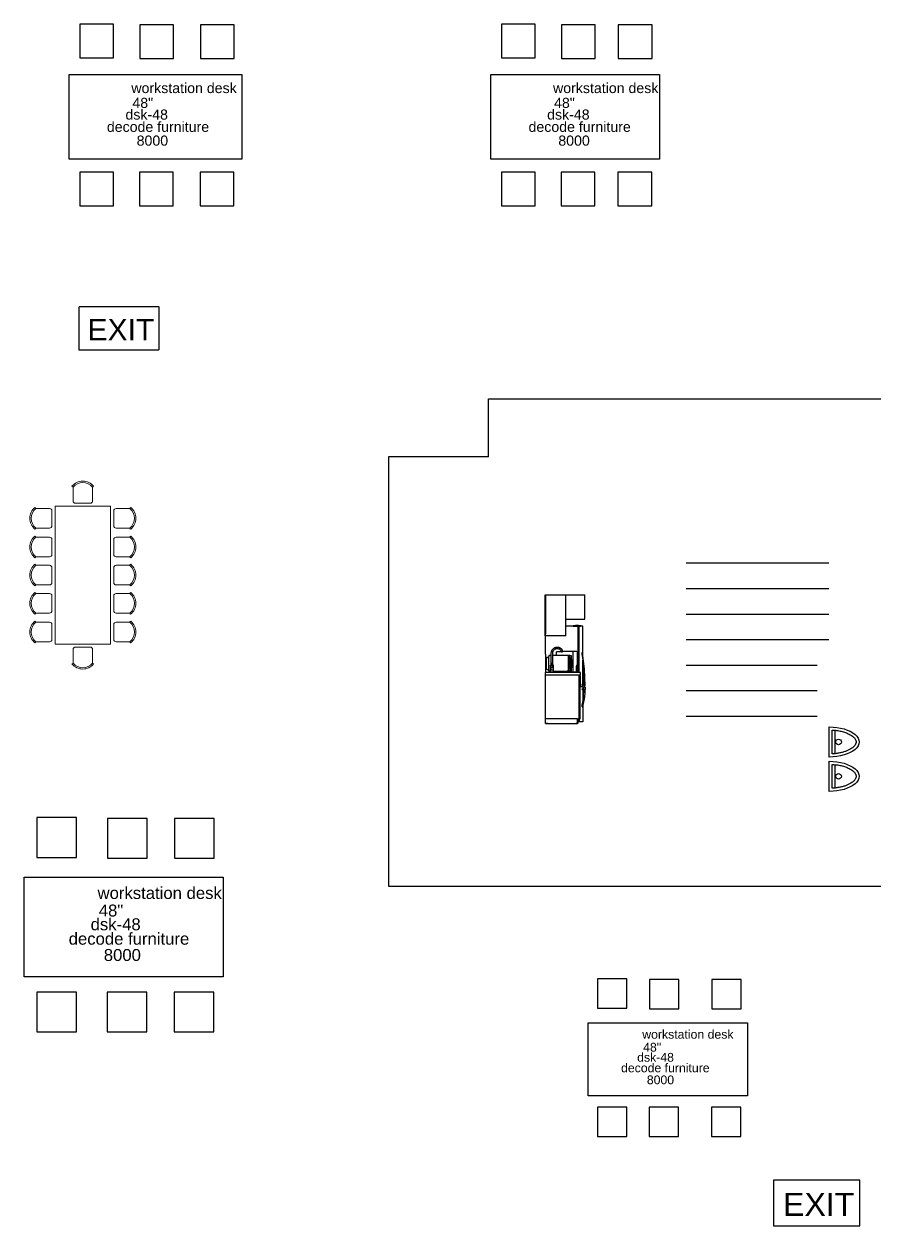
# Model space of a CAD drawing. Header units: millimetres. Extents: x 41298 to 79355, y 54906 to 78555.
# Drawn here: x 41298 to 57975, y 54906 to 78448 of the extents above; entities that cross this region are included whole.
import ezdxf

# ---------------------------------------------------------------- set-up
doc = ezdxf.new("R2010")
doc.units = ezdxf.units.MM
doc.linetypes.add('ACAD_ISO02W100', pattern=[15, 12, -3])
doc.layers.add('Edges', color=7, linetype='Continuous')
doc.layers.add('exit path', color=3, linetype='ACAD_ISO02W100')
doc.styles.get("Standard").update_dxf_attribs({"font": 'arial.ttf'})

# ---------------------------------------------------------------- blocks, each defined once
blk = doc.blocks.new('A$C29FA7F35')
at = {"lineweight": 9}
for p, q in [((514, 1976), (535, 1959)), ((535, 1959), (535, 1689)), ((918, 1959), (938, 1976)), ((918, 1959), (918, 1689)), ((1076, 1976), (1097, 1959)), ((1097, 1959), (1097, 1689)), ((1480, 1959), (1501, 1976)), ((1480, 1959), (1480, 1689)), ((1628, 1976), (1648, 1959)), ((1648, 1959), (1648, 1689)), ((2032, 1959), (2052, 1976)), ((2032, 1959), (2032, 1689)), ((2200, 1959), (2179, 1976)), ((2200, 1959), (2200, 1689)), ((2604, 1976), (2583, 1959)), ((2583, 1959), (2583, 1689)), ((2762, 1959), (2742, 1976)), ((2762, 1959), (2762, 1689)), ((3166, 1976), (3145, 1959)), ((3145, 1959), (3145, 1689)), ((580, 1644), (873, 1644)), ((1142, 1644), (1435, 1644)), ((1693, 1644), (1987, 1644)), ((2538, 1644), (2245, 1644)), ((3100, 1644), (2807, 1644)), ((117, 1230), (100, 1250)), ((117, 1230), (387, 1230)), ((432, 891), (432, 1185)), ((3248, 891), (3248, 1185)), ((3563, 1230), (3293, 1230)), ((3563, 1230), (3580, 1250)), ((100, 826), (117, 846)), ((117, 846), (387, 846)), ((3563, 846), (3293, 846)), ((3580, 826), (3563, 846)), ((535, 117), (535, 387)), ((580, 432), (873, 432)), ((918, 117), (918, 387)), ((1097, 117), (1097, 387)), ((1142, 432), (1435, 432)), ((1480, 117), (1480, 387)), ((1648, 117), (1648, 387)), ((1693, 432), (1987, 432)), ((2032, 117), (2032, 387)), ((2200, 117), (2200, 387)), ((2538, 432), (2245, 432)), ((2583, 117), (2583, 387)), ((2762, 117), (2762, 387)), ((3100, 432), (2807, 432)), ((3145, 117), (3145, 387)), ((514, 100), (535, 117)), ((918, 117), (938, 100)), ((1076, 100), (1097, 117)), ((1480, 117), (1501, 100)), ((1628, 100), (1648, 117)), ((2032, 117), (2052, 100)), ((2200, 117), (2179, 100)), ((2604, 100), (2583, 117)), ((2762, 117), (2742, 100)), ((3166, 100), (3145, 117))]:
    blk.add_line(p, q, dxfattribs=at)
at = {"lineweight": 13}
for p, q in [((490, 1578), (490, 498)), ((3190, 1578), (490, 1578)), ((3190, 498), (3190, 1578)), ((490, 498), (3190, 498))]:
    blk.add_line(p, q, dxfattribs=at)
at = {"lineweight": 9}
for centre, radius, start, end in [((726, 1800), 276, 39.6629, 140.3371), ((726, 1800), 249, 39.6629, 140.3371), ((1288, 1800), 276, 39.6629, 140.3371), ((1288, 1800), 249, 39.6629, 140.3371), ((1840, 1800), 276, 39.6629, 140.3371), ((1840, 1800), 249, 39.6629, 140.3371), ((580, 1689), 45, 180, 270), ((873, 1689), 45, 270, 0), ((1142, 1689), 45, 180, 270), ((1435, 1689), 45, 270, 0), ((1693, 1689), 45, 180, 270), ((1987, 1689), 45, 270, 0), ((276, 1038), 276, 129.6629, 230.3371), ((276, 1038), 249, 129.6629, 230.3371), ((387, 1185), 45, 0, 90), ((387, 891), 45, 270, 0), ((2245, 387), 45, 90, 180), ((2538, 387), 45, 0, 90), ((2807, 387), 45, 90, 180), ((3100, 387), 45, 0, 90), ((2392, 276), 276, 219.6629, 320.3371), ((2392, 276), 249, 219.6629, 320.3371), ((2954, 276), 276, 219.6629, 320.3371), ((2954, 276), 249, 219.6629, 320.3371)]:
    blk.add_arc(centre, radius, start, end, dxfattribs=at)
at = {"lineweight": 9, "extrusion": (0, 0, -1)}
for centre, major_axis, start_param, end_param in [((2392, 1800), (0, 276), -0.877277, 0.879821), ((2392, 1800), (0, 249), -0.877123, 0.879974), ((2954, 1800), (0, 276), -0.877277, 0.879821), ((2954, 1800), (0, 249), -0.877123, 0.879974), ((2245, 1689), (31.8, 31.8), 2.356194, 3.926991), ((2538, 1689), (-31.8, 31.8), 2.356194, 3.926991), ((2807, 1689), (31.8, 31.8), 2.356194, 3.926991), ((3100, 1689), (-31.8, 31.8), 2.356194, 3.926991), ((3293, 1185), (-31.8, 31.8), 5.497787, 7.068583), ((3404, 1038), (176, 176), -0.093151, 1.663947), ((3404, 1038), (-195, 195), 1.477646, 3.234743), ((3293, 891), (-31.8, 31.8), 3.926991, 5.497787), ((580, 387), (-31.8, 31.8), 5.497787, 7.068583), ((873, 387), (31.8, 31.8), -0.785398, 0.785398), ((1142, 387), (-31.8, 31.8), 5.497787, 7.068583), ((1435, 387), (31.8, 31.8), -0.785398, 0.785398), ((1693, 387), (-31.8, 31.8), 5.497787, 7.068583), ((1987, 387), (31.8, 31.8), -0.785398, 0.785398), ((726, 276), (0, 276), 2.264316, 4.021413), ((726, 276), (0, 249), 2.264469, 4.021567), ((1288, 276), (0, 276), 2.264316, 4.021413), ((1288, 276), (0, 249), 2.264469, 4.021567), ((1840, 276), (0, 276), 2.264316, 4.021413), ((1840, 276), (0, 249), 2.264469, 4.021567)]:
    blk.add_ellipse(centre, major_axis=major_axis, ratio=1, start_param=start_param, end_param=end_param, dxfattribs=at)
blk = doc.blocks.new('table 0342_dwgmodels.com')
at = {"color": 0, "ltscale": 30}
blk.add_blockref('A$C29FA7F35', (-1840, -1038), dxfattribs=at)
blk = doc.blocks.new('Office+Panty ls')
at = {"layer": 'Edges'}
for p, q in [((-0.341, 1.1), (-0.337, 1.1)), ((-0.341, 0.425), (-0.341, 1.1)), ((-0.337, 1.1), (-0.337, 0.425)), ((-0.337, 1.1), (0.013, 1.1)), ((0.013, 0.68), (0.013, 1.1)), ((0.013, 1.1), (0.335, 1.1)), ((0.335, 0.68), (0.335, 1.1)), ((0.013, 0.564), (0.013, 0.68)), ((0.013, 0.68), (0.335, 0.68)), ((-0.337, 0.425), (-0.341, 0.425)), ((-0.341, 0.4), (-0.341, 0.425)), ((-0.337, 0.4), (-0.337, 0.425)), ((0.136, 0.564), (0.013, 0.564)), ((0.013, 0.4), (0.013, 0.564)), ((0.136, 0.573), (0.147, 0.575)), ((0.136, 0.573), (0.136, 0.564)), ((0.136, 0.564), (0.213, 0.564)), ((0.147, 0.575), (0.158, 0.576)), ((0.158, 0.576), (0.17, 0.577)), ((0.17, 0.577), (0.181, 0.578)), ((0.181, 0.578), (0.192, 0.578)), ((0.192, 0.578), (0.203, 0.578)), ((0.203, 0.578), (0.214, 0.578)), ((0.214, 0.565), (0.213, 0.564)), ((0.213, 0.564), (0.213, 0.564)), ((0.224, 0.564), (0.213, 0.564)), ((0.214, 0.578), (0.225, 0.578)), ((0.214, 0.566), (0.214, 0.565)), ((0.215, 0.566), (0.214, 0.566)), ((0.215, 0.567), (0.215, 0.566)), ((0.216, 0.567), (0.215, 0.567)), ((0.216, 0.568), (0.216, 0.567)), ((0.217, 0.568), (0.216, 0.568)), ((0.218, 0.568), (0.217, 0.568)), ((0.218, 0.568), (0.218, 0.568)), ((0.219, 0.568), (0.218, 0.568)), ((0.22, 0.568), (0.219, 0.568)), ((0.245, 0.568), (0.22, 0.568)), ((0.224, 0.554), (0.224, 0.564)), ((0.238, 0.554), (0.224, 0.554)), ((0.224, -0.225), (0.224, 0.554)), ((0.225, 0.578), (0.236, 0.577)), ((0.236, 0.577), (0.247, 0.576)), ((0.238, 0.554), (0.238, 0.564)), ((0.238, 0.564), (0.245, 0.564)), ((0.238, -0.225), (0.238, 0.554)), ((0.245, 0.568), (0.245, 0.564)), ((0.245, 0.568), (0.264, 0.568)), ((0.245, 0.564), (0.264, 0.564)), ((0.247, 0.576), (0.258, 0.575)), ((0.258, 0.575), (0.269, 0.573)), ((0.264, 0.568), (0.264, 0.564)), ((0.269, 0.568), (0.264, 0.568)), ((0.3, 0.564), (0.264, 0.564)), ((0.269, 0.568), (0.269, 0.573)), ((0.3, 0.083), (0.3, 0.564)), ((-0.341, 0.4), (-0.337, 0.4)), ((-0.337, 0.085), (-0.337, 0.4)), ((0.013, 0.4), (-0.337, 0.4)), ((-0.337, 0.085), (-0.337, -0.225)), ((-0.337, 0.085), (-0.331, 0.085)), ((-0.331, -0.225), (-0.331, 0.085)), ((-0.316, 0.019), (-0.317, 0.018)), ((-0.317, 0.018), (-0.317, 0.017)), ((-0.317, 0.017), (-0.317, 0.016)), ((-0.317, 0.016), (-0.317, 0.015)), ((-0.317, 0.016), (-0.317, 0.016)), ((-0.317, 0.015), (-0.317, 0.014)), ((-0.317, 0.014), (-0.317, 0.014)), ((-0.317, -0.164), (-0.317, 0.014)), ((-0.315, 0.021), (-0.316, 0.02)), ((-0.316, 0.02), (-0.316, 0.019)), ((-0.316, 0.019), (-0.316, 0.019)), ((-0.314, 0.022), (-0.315, 0.022)), ((-0.315, 0.022), (-0.315, 0.021)), ((-0.315, 0.021), (-0.315, 0.021)), ((-0.313, 0.024), (-0.314, 0.023)), ((-0.314, 0.023), (-0.314, 0.022)), ((-0.312, 0.024), (-0.313, 0.024)), ((-0.311, 0.025), (-0.312, 0.025)), ((-0.312, 0.025), (-0.312, 0.024)), ((-0.31, 0.026), (-0.311, 0.025)), ((-0.311, 0.025), (-0.311, 0.025)), ((-0.309, 0.026), (-0.31, 0.026)), ((-0.308, 0.027), (-0.309, 0.026)), ((-0.309, 0.026), (-0.309, 0.026)), ((-0.307, 0.027), (-0.308, 0.027)), ((-0.287, 0.032), (-0.307, 0.027)), ((-0.287, 0.032), (-0.287, 0.033)), ((-0.287, 0.033), (-0.286, 0.033)), ((-0.286, 0.033), (-0.286, 0.033)), ((-0.286, 0.033), (-0.285, 0.033)), ((-0.285, 0.033), (-0.284, 0.034)), ((-0.284, 0.034), (-0.283, 0.035)), ((-0.284, 0.034), (-0.284, 0.034)), ((-0.283, 0.035), (-0.282, 0.035)), ((-0.282, 0.035), (-0.282, 0.036)), ((-0.282, 0.036), (-0.281, 0.036)), ((-0.281, 0.036), (-0.281, 0.037)), ((-0.281, 0.037), (-0.28, 0.037)), ((-0.28, 0.038), (-0.28, 0.039)), ((-0.28, 0.039), (-0.279, 0.039)), ((-0.28, 0.037), (-0.28, 0.038)), ((-0.279, 0.04), (-0.278, 0.041)), ((-0.279, 0.039), (-0.279, 0.04)), ((-0.278, 0.044), (-0.277, 0.045)), ((-0.278, 0.043), (-0.278, 0.044)), ((-0.278, 0.042), (-0.278, 0.043)), ((-0.278, 0.043), (-0.278, 0.043)), ((-0.278, 0.041), (-0.278, 0.042)), ((-0.278, 0.041), (-0.278, 0.041)), ((-0.236, 0.06), (-0.277, 0.06)), ((-0.277, 0.06), (-0.277, 0.045)), ((-0.277, 0.045), (-0.277, 0.045)), ((-0.277, 0.045), (-0.277, 0.045)), ((-0.277, 0.045), (-0.277, 0.045)), ((-0.277, -0.195), (-0.277, 0.045)), ((-0.236, 0.104), (-0.233, 0.13)), ((-0.236, 0.06), (-0.236, 0.104)), ((-0.236, 0.06), (-0.236, 0.06)), ((-0.236, -0.105), (-0.236, 0.06)), ((-0.212, 0.103), (-0.209, 0.124)), ((-0.212, 0.06), (-0.212, 0.103)), ((-0.212, 0.06), (-0.212, 0.06)), ((-0.212, -0.105), (-0.212, 0.06)), ((-0.145, 0.06), (-0.212, 0.06)), ((-0.144, 0.126), (-0.145, 0.125)), ((-0.145, 0.125), (-0.145, 0.124)), ((-0.145, 0.124), (-0.145, 0.123)), ((-0.145, 0.06), (-0.145, 0.123)), ((0.053, 0.06), (-0.145, 0.06)), ((-0.143, 0.128), (-0.144, 0.127)), ((-0.144, 0.127), (-0.144, 0.127)), ((-0.144, 0.127), (-0.144, 0.126)), ((-0.142, 0.129), (-0.143, 0.129)), ((-0.143, 0.129), (-0.143, 0.128)), ((-0.141, 0.129), (-0.142, 0.129)), ((-0.141, 0.129), (-0.14, 0.13)), ((-0.14, 0.13), (-0.14, 0.13)), ((-0.14, 0.13), (-0.139, 0.13)), ((-0.139, 0.13), (-0.064, 0.13)), ((-0.082, 0.16), (-0.07, 0.143)), ((-0.07, 0.143), (-0.066, 0.133)), ((-0.066, 0.133), (-0.065, 0.134)), ((-0.066, 0.133), (-0.064, 0.13)), ((-0.065, 0.134), (-0.064, 0.135)), ((-0.064, 0.135), (-0.063, 0.136)), ((-0.064, 0.13), (-0.061, 0.123)), ((-0.063, 0.136), (-0.06, 0.137)), ((-0.061, 0.123), (-0.06, 0.124)), ((-0.06, 0.123), (-0.061, 0.123)), ((-0.061, 0.123), (-0.061, 0.123)), ((-0.061, 0.123), (-0.061, 0.123)), ((-0.06, 0.137), (-0.058, 0.138)), ((-0.06, 0.124), (-0.058, 0.125)), ((-0.058, 0.123), (-0.06, 0.123)), ((-0.058, 0.138), (-0.055, 0.139)), ((-0.058, 0.125), (-0.056, 0.126)), ((-0.056, 0.124), (-0.058, 0.123)), ((-0.056, 0.126), (-0.053, 0.127)), ((-0.053, 0.125), (-0.056, 0.124)), ((-0.055, 0.139), (-0.052, 0.14)), ((-0.053, 0.127), (-0.05, 0.128)), ((-0.05, 0.126), (-0.053, 0.125)), ((-0.049, 0.141), (-0.052, 0.14)), ((-0.05, 0.128), (-0.048, 0.13)), ((-0.047, 0.127), (-0.05, 0.126)), ((-0.049, 0.155), (-0.043, 0.142)), ((-0.047, 0.142), (-0.049, 0.141)), ((-0.048, 0.13), (-0.045, 0.13)), ((-0.045, 0.142), (-0.047, 0.142)), ((-0.044, 0.128), (-0.047, 0.127)), ((-0.044, 0.143), (-0.045, 0.142)), ((-0.045, 0.13), (-0.043, 0.131)), ((-0.043, 0.142), (-0.044, 0.143)), ((-0.042, 0.13), (-0.044, 0.128)), ((-0.043, 0.142), (-0.039, 0.132)), ((-0.043, 0.131), (-0.041, 0.132)), ((-0.041, 0.13), (-0.042, 0.13)), ((-0.041, 0.132), (-0.04, 0.132)), ((-0.04, 0.13), (-0.041, 0.13)), ((0.197, 0.13), (-0.041, 0.13)), ((-0.04, 0.132), (-0.039, 0.132)), ((-0.039, 0.131), (-0.04, 0.13)), ((-0.039, 0.132), (-0.039, 0.131)), ((0.053, 0.06), (0.053, -0.205)), ((0.078, 0.06), (0.053, 0.06)), ((0.079, 0.06), (0.078, 0.06)), ((0.078, -0.05), (0.078, 0.06)), ((0.078, 0.06), (0.078, 0.06)), ((0.078, 0.016), (0.079, 0.038)), ((0.078, 0.016), (0.078, -0.006)), ((0.079, 0.038), (0.079, 0.06)), ((0.079, 0.06), (0.103, 0.06)), ((0.083, 0.017), (0.088, 0.018)), ((0.083, -0.157), (0.083, 0.017)), ((0.088, 0.018), (0.103, 0.02)), ((0.093, 0.006), (0.088, 0.018)), ((0.094, 0.005), (0.093, 0.006)), ((0.093, 0.006), (0.093, -0.015)), ((0.1, -0.014), (0.094, 0.005)), ((0.103, 0.06), (0.103, 0.027)), ((0.11, 0.012), (0.103, 0.027)), ((0.103, 0.027), (0.103, 0.02)), ((0.117, -0.009), (0.11, 0.012)), ((0.136, -0.22), (0.136, 0.123)), ((0.197, 0.13), (0.198, 0.13)), ((0.198, 0.13), (0.199, 0.13)), ((0.199, 0.13), (0.199, 0.129)), ((0.199, 0.129), (0.2, 0.129)), ((0.2, 0.129), (0.201, 0.129)), ((0.201, 0.129), (0.201, 0.128)), ((0.201, 0.128), (0.202, 0.127)), ((0.202, 0.127), (0.202, 0.127)), ((0.202, 0.127), (0.203, 0.126)), ((0.203, 0.126), (0.203, 0.125)), ((0.203, 0.125), (0.203, 0.124)), ((0.203, 0.124), (0.203, 0.123)), ((0.203, 0.123), (0.203, -0.091)), ((0.291, 0.104), (0.291, 0.111)), ((0.296, 0.111), (0.291, 0.111)), ((0.291, 0.094), (0.291, 0.104)), ((0.291, 0.085), (0.291, 0.094)), ((0.291, 0.077), (0.291, 0.085)), ((0.291, 0.072), (0.291, 0.077)), ((0.291, 0.07), (0.291, 0.072)), ((0.291, 0.07), (0.292, 0.065)), ((0.292, 0.065), (0.297, 0.018)), ((0.3, 0.083), (0.296, 0.111)), ((0.297, 0.018), (0.3, -0.017)), ((0.303, 0.065), (0.3, 0.083)), ((0.309, 0.019), (0.303, 0.065)), ((0.315, -0.028), (0.309, 0.019)), ((-0.317, -0.164), (-0.317, -0.165)), ((-0.317, -0.164), (-0.317, -0.164)), ((-0.317, -0.165), (-0.317, -0.166)), ((-0.317, -0.166), (-0.317, -0.167)), ((-0.317, -0.166), (-0.317, -0.166)), ((-0.317, -0.167), (-0.317, -0.168)), ((-0.317, -0.168), (-0.316, -0.168)), ((-0.316, -0.168), (-0.316, -0.169)), ((-0.316, -0.169), (-0.316, -0.17)), ((-0.316, -0.17), (-0.315, -0.17)), ((-0.315, -0.17), (-0.315, -0.171)), ((-0.315, -0.171), (-0.315, -0.172)), ((-0.314, -0.172), (-0.315, -0.172)), ((-0.314, -0.173), (-0.314, -0.172)), ((-0.313, -0.173), (-0.314, -0.173)), ((-0.312, -0.174), (-0.313, -0.173)), ((-0.312, -0.174), (-0.312, -0.174)), ((-0.311, -0.175), (-0.312, -0.174)), ((-0.31, -0.176), (-0.311, -0.175)), ((-0.311, -0.175), (-0.311, -0.175)), ((-0.309, -0.176), (-0.31, -0.176)), ((-0.309, -0.176), (-0.309, -0.176)), ((-0.308, -0.176), (-0.309, -0.176)), ((-0.308, -0.176), (-0.307, -0.177)), ((-0.307, -0.177), (-0.287, -0.182)), ((-0.286, -0.183), (-0.287, -0.182)), ((-0.287, -0.182), (-0.287, -0.182)), ((-0.285, -0.183), (-0.286, -0.183)), ((-0.286, -0.183), (-0.286, -0.183)), ((-0.284, -0.184), (-0.285, -0.183)), ((-0.283, -0.184), (-0.284, -0.184)), ((-0.284, -0.184), (-0.284, -0.184)), ((-0.282, -0.185), (-0.283, -0.184)), ((-0.282, -0.185), (-0.282, -0.185)), ((-0.281, -0.186), (-0.282, -0.185)), ((-0.281, -0.187), (-0.281, -0.186)), ((-0.28, -0.187), (-0.281, -0.187)), ((-0.28, -0.188), (-0.28, -0.187)), ((-0.279, -0.189), (-0.28, -0.188)), ((-0.28, -0.188), (-0.28, -0.188)), ((-0.279, -0.19), (-0.279, -0.189)), ((-0.278, -0.19), (-0.279, -0.19)), ((-0.278, -0.191), (-0.278, -0.19)), ((-0.278, -0.192), (-0.278, -0.191)), ((-0.278, -0.193), (-0.278, -0.192)), ((-0.278, -0.193), (-0.278, -0.193)), ((-0.278, -0.194), (-0.278, -0.193)), ((-0.277, -0.195), (-0.278, -0.194)), ((-0.277, -0.195), (-0.277, -0.195)), ((-0.277, -0.195), (-0.277, -0.195)), ((-0.277, -0.195), (-0.277, -0.195)), ((-0.277, -0.205), (-0.277, -0.195)), ((-0.263, -0.205), (-0.277, -0.205)), ((-0.263, -0.205), (-0.262, -0.205)), ((-0.262, -0.205), (-0.262, -0.205)), ((-0.261, -0.205), (-0.262, -0.205)), ((-0.262, -0.205), (-0.262, -0.205)), ((-0.261, -0.205), (-0.261, -0.205)), ((-0.261, -0.205), (-0.247, -0.205)), ((-0.247, -0.166), (-0.247, -0.105)), ((-0.247, -0.105), (-0.236, -0.105)), ((-0.247, -0.166), (-0.246, -0.16)), ((-0.247, -0.205), (-0.247, -0.166)), ((-0.247, -0.166), (-0.246, -0.172)), ((-0.247, -0.205), (-0.246, -0.205)), ((-0.247, -0.212), (-0.247, -0.205)), ((-0.246, -0.16), (-0.244, -0.154)), ((-0.246, -0.172), (-0.243, -0.177)), ((-0.244, -0.154), (-0.241, -0.149)), ((-0.243, -0.177), (-0.24, -0.182)), ((-0.241, -0.149), (-0.236, -0.146)), ((-0.24, -0.182), (-0.235, -0.185)), ((-0.227, -0.105), (-0.236, -0.105)), ((-0.236, -0.146), (-0.231, -0.143)), ((-0.229, -0.187), (-0.235, -0.185)), ((-0.231, -0.143), (-0.227, -0.142)), ((-0.229, -0.099), (-0.229, -0.071)), ((-0.219, -0.071), (-0.229, -0.071)), ((-0.227, -0.099), (-0.229, -0.099)), ((-0.223, -0.188), (-0.229, -0.187)), ((-0.227, -0.099), (-0.227, -0.105)), ((-0.227, -0.099), (-0.221, -0.099)), ((-0.226, -0.105), (-0.227, -0.105)), ((-0.227, -0.105), (-0.227, -0.105)), ((-0.227, -0.105), (-0.227, -0.142)), ((-0.227, -0.142), (-0.225, -0.142)), ((-0.225, -0.105), (-0.226, -0.105)), ((-0.225, -0.142), (-0.221, -0.142)), ((-0.223, -0.105), (-0.223, -0.105)), ((-0.217, -0.187), (-0.223, -0.188)), ((-0.221, -0.105), (-0.222, -0.105)), ((-0.221, -0.099), (-0.221, -0.105)), ((-0.221, -0.099), (-0.219, -0.099)), ((-0.221, -0.105), (-0.221, -0.105)), ((-0.221, -0.105), (-0.221, -0.142)), ((-0.221, -0.105), (-0.212, -0.105)), ((-0.219, -0.142), (-0.221, -0.142)), ((-0.219, -0.099), (-0.219, -0.071)), ((-0.213, -0.144), (-0.219, -0.142)), ((-0.212, -0.184), (-0.217, -0.187)), ((-0.209, -0.148), (-0.213, -0.144)), ((-0.201, -0.105), (-0.212, -0.105)), ((-0.207, -0.18), (-0.212, -0.184)), ((-0.209, -0.148), (-0.205, -0.153)), ((-0.207, -0.18), (-0.204, -0.175)), ((-0.205, -0.153), (-0.202, -0.158)), ((-0.202, -0.17), (-0.204, -0.175)), ((-0.202, -0.158), (-0.201, -0.164)), ((-0.201, -0.164), (-0.202, -0.17)), ((-0.202, -0.205), (-0.201, -0.205)), ((-0.201, -0.164), (-0.201, -0.105)), ((-0.201, -0.205), (-0.201, -0.164)), ((-0.201, -0.215), (-0.201, -0.205)), ((-0.201, -0.205), (-0.145, -0.205)), ((-0.145, -0.206), (-0.145, -0.205)), ((-0.145, -0.205), (0.036, -0.205)), ((0.036, -0.205), (0.036, -0.205)), ((0.036, -0.205), (0.037, -0.205)), ((0.038, -0.205), (0.037, -0.205)), ((0.037, -0.205), (0.037, -0.205)), ((0.038, -0.205), (0.038, -0.205)), ((0.053, -0.205), (0.038, -0.205)), ((0.053, -0.205), (0.078, -0.205)), ((0.078, -0.006), (0.078, -0.028)), ((0.078, -0.05), (0.078, -0.028)), ((0.078, -0.05), (0.078, -0.05)), ((0.078, -0.05), (0.078, -0.072)), ((0.078, -0.072), (0.078, -0.05)), ((0.078, -0.095), (0.078, -0.072)), ((0.078, -0.072), (0.078, -0.095)), ((0.078, -0.095), (0.078, -0.095)), ((0.078, -0.117), (0.078, -0.095)), ((0.078, -0.095), (0.078, -0.205)), ((0.078, -0.139), (0.078, -0.117)), ((0.078, -0.161), (0.078, -0.139)), ((0.078, -0.161), (0.079, -0.183)), ((0.079, -0.205), (0.078, -0.205)), ((0.079, -0.205), (0.079, -0.183)), ((0.103, -0.205), (0.079, -0.205)), ((0.083, -0.157), (0.089, -0.158)), ((0.089, -0.158), (0.093, -0.149)), ((0.103, -0.16), (0.089, -0.158)), ((0.093, -0.015), (0.097, -0.015)), ((0.093, -0.015), (0.093, -0.042)), ((0.093, -0.042), (0.097, -0.042)), ((0.093, -0.042), (0.093, -0.072)), ((0.093, -0.072), (0.097, -0.072)), ((0.093, -0.072), (0.093, -0.105)), ((0.093, -0.105), (0.097, -0.105)), ((0.093, -0.105), (0.093, -0.149)), ((0.093, -0.149), (0.094, -0.148)), ((0.094, -0.148), (0.1, -0.129)), ((0.098, -0.016), (0.097, -0.015)), ((0.097, -0.042), (0.098, -0.041)), ((0.097, -0.072), (0.098, -0.073)), ((0.098, -0.104), (0.097, -0.105)), ((0.098, -0.041), (0.098, -0.016)), ((0.098, -0.104), (0.098, -0.073)), ((0.105, -0.033), (0.1, -0.014)), ((0.1, -0.129), (0.105, -0.11)), ((0.103, -0.17), (0.11, -0.154)), ((0.103, -0.16), (0.103, -0.17)), ((0.103, -0.17), (0.103, -0.205)), ((0.108, -0.052), (0.105, -0.033)), ((0.105, -0.11), (0.108, -0.091)), ((0.109, -0.071), (0.108, -0.052)), ((0.108, -0.091), (0.109, -0.071)), ((0.11, -0.154), (0.117, -0.134)), ((0.122, -0.029), (0.117, -0.009)), ((0.117, -0.134), (0.122, -0.114)), ((0.125, -0.05), (0.122, -0.029)), ((0.122, -0.114), (0.125, -0.093)), ((0.126, -0.071), (0.125, -0.05)), ((0.125, -0.093), (0.126, -0.071)), ((0.19, -0.127), (0.189, -0.133)), ((0.189, -0.133), (0.189, -0.138)), ((0.189, -0.138), (0.189, -0.144)), ((0.189, -0.144), (0.189, -0.22)), ((0.191, -0.122), (0.19, -0.127)), ((0.192, -0.117), (0.191, -0.122)), ((0.194, -0.113), (0.192, -0.117)), ((0.194, -0.132), (0.193, -0.136)), ((0.193, -0.136), (0.193, -0.14)), ((0.193, -0.14), (0.193, -0.144)), ((0.193, -0.144), (0.193, -0.22)), ((0.195, -0.109), (0.194, -0.113)), ((0.195, -0.125), (0.194, -0.128)), ((0.194, -0.128), (0.194, -0.132)), ((0.196, -0.106), (0.195, -0.109)), ((0.195, -0.109), (0.195, -0.109)), ((0.195, -0.109), (0.195, -0.109)), ((0.195, -0.124), (0.196, -0.121)), ((0.195, -0.125), (0.195, -0.124)), ((0.198, -0.103), (0.196, -0.106)), ((0.196, -0.121), (0.197, -0.118)), ((0.197, -0.118), (0.198, -0.115)), ((0.199, -0.101), (0.198, -0.103)), ((0.198, -0.115), (0.199, -0.113)), ((0.201, -0.1), (0.199, -0.101)), ((0.199, -0.113), (0.2, -0.112)), ((0.2, -0.112), (0.201, -0.111)), ((0.203, -0.1), (0.201, -0.1)), ((0.201, -0.111), (0.203, -0.111)), ((0.203, -0.091), (0.203, -0.092)), ((0.203, -0.092), (0.203, -0.093)), ((0.203, -0.093), (0.204, -0.094)), ((0.203, -0.1), (0.211, -0.1)), ((0.213, -0.111), (0.203, -0.111)), ((0.204, -0.094), (0.204, -0.095)), ((0.204, -0.095), (0.205, -0.096)), ((0.205, -0.096), (0.205, -0.097)), ((0.205, -0.097), (0.206, -0.098)), ((0.206, -0.098), (0.207, -0.099)), ((0.207, -0.099), (0.208, -0.099)), ((0.21, -0.1), (0.207, -0.1)), ((0.208, -0.099), (0.209, -0.1)), ((0.209, -0.1), (0.21, -0.1)), ((0.21, -0.1), (0.211, -0.1)), ((0.211, -0.1), (0.21, -0.1)), ((0.213, -0.1), (0.211, -0.1)), ((0.213, -0.111), (0.213, -0.1)), ((0.3, -0.425), (0.3, -0.017)), ((0.3, -0.017), (0.301, -0.028)), ((0.301, -0.028), (0.305, -0.075)), ((0.305, -0.075), (0.308, -0.121)), ((0.308, -0.121), (0.311, -0.168)), ((0.311, -0.168), (0.311, -0.17)), ((0.311, -0.17), (0.314, -0.215)), ((0.32, -0.074), (0.315, -0.028)), ((0.324, -0.121), (0.32, -0.074)), ((0.328, -0.167), (0.324, -0.121)), ((0.329, -0.17), (0.328, -0.167)), ((0.332, -0.214), (0.329, -0.17)), ((-0.337, -0.225), (-0.331, -0.225)), ((-0.337, -0.265), (-0.337, -0.225)), ((-0.337, -0.265), (0.238, -0.265)), ((-0.337, -1.015), (-0.337, -0.265)), ((-0.281, -0.225), (-0.331, -0.225)), ((-0.281, -0.225), (-0.281, -0.22)), ((-0.251, -0.22), (-0.281, -0.22)), ((0.219, -0.225), (-0.281, -0.225)), ((-0.264, -0.206), (-0.264, -0.205)), ((-0.264, -0.205), (-0.264, -0.205)), ((-0.264, -0.205), (-0.264, -0.205)), ((-0.264, -0.205), (-0.263, -0.205)), ((-0.264, -0.206), (-0.264, -0.206)), ((-0.264, -0.206), (-0.263, -0.206)), ((-0.264, -0.206), (-0.264, -0.206)), ((-0.264, -0.206), (-0.264, -0.206)), ((-0.263, -0.205), (-0.263, -0.205)), ((-0.263, -0.205), (-0.263, -0.205)), ((-0.263, -0.205), (-0.263, -0.205)), ((-0.263, -0.206), (-0.263, -0.206)), ((-0.263, -0.206), (-0.262, -0.207)), ((-0.263, -0.206), (-0.263, -0.206)), ((-0.263, -0.206), (-0.263, -0.206)), ((-0.263, -0.206), (-0.263, -0.206)), ((-0.262, -0.207), (-0.262, -0.207)), ((-0.262, -0.207), (-0.262, -0.207)), ((-0.261, -0.207), (-0.262, -0.207)), ((-0.261, -0.207), (-0.261, -0.207)), ((-0.261, -0.207), (-0.247, -0.212)), ((-0.251, -0.22), (-0.251, -0.215)), ((-0.251, -0.215), (-0.247, -0.215)), ((-0.197, -0.22), (-0.251, -0.22)), ((-0.247, -0.212), (-0.246, -0.212)), ((-0.247, -0.215), (-0.247, -0.212)), ((-0.247, -0.215), (-0.201, -0.215)), ((-0.201, -0.215), (-0.197, -0.215)), ((-0.197, -0.22), (-0.197, -0.215)), ((-0.197, -0.215), (-0.181, -0.215)), ((-0.179, -0.22), (-0.197, -0.22)), ((-0.181, -0.215), (-0.181, -0.215)), ((-0.181, -0.215), (-0.177, -0.215)), ((-0.181, -0.215), (-0.181, -0.215)), ((-0.181, -0.215), (-0.175, -0.215)), ((-0.177, -0.217), (-0.179, -0.22)), ((-0.177, -0.22), (-0.179, -0.22)), ((-0.177, -0.215), (-0.177, -0.215)), ((-0.177, -0.215), (-0.177, -0.215)), ((-0.177, -0.215), (-0.175, -0.215)), ((-0.177, -0.216), (-0.177, -0.216)), ((-0.177, -0.216), (-0.177, -0.217)), ((-0.177, -0.216), (-0.177, -0.216)), ((-0.177, -0.216), (-0.176, -0.216)), ((-0.177, -0.217), (-0.177, -0.216)), ((-0.177, -0.216), (-0.177, -0.216)), ((-0.177, -0.216), (-0.177, -0.216)), ((-0.177, -0.216), (-0.177, -0.216)), ((-0.177, -0.216), (-0.177, -0.216)), ((-0.176, -0.216), (-0.177, -0.216)), ((-0.177, -0.216), (-0.177, -0.216)), ((-0.177, -0.217), (-0.177, -0.217)), ((-0.177, -0.217), (-0.177, -0.217)), ((-0.177, -0.217), (-0.177, -0.217)), ((-0.177, -0.217), (-0.177, -0.217)), ((-0.177, -0.217), (-0.177, -0.217)), ((-0.177, -0.217), (-0.177, -0.22)), ((-0.177, -0.217), (-0.177, -0.217)), ((-0.145, -0.22), (-0.177, -0.22)), ((-0.175, -0.215), (-0.176, -0.215)), ((-0.176, -0.215), (-0.176, -0.216)), ((-0.176, -0.215), (-0.176, -0.215)), ((-0.176, -0.216), (-0.176, -0.215)), ((-0.176, -0.215), (-0.176, -0.215)), ((-0.176, -0.215), (-0.176, -0.215)), ((-0.176, -0.215), (-0.176, -0.215)), ((-0.176, -0.216), (-0.176, -0.216)), ((-0.176, -0.216), (-0.176, -0.216)), ((-0.176, -0.216), (-0.176, -0.216)), ((-0.176, -0.216), (-0.176, -0.216)), ((-0.176, -0.216), (-0.176, -0.216)), ((-0.176, -0.216), (-0.176, -0.216)), ((-0.176, -0.216), (-0.176, -0.216)), ((-0.174, -0.215), (-0.175, -0.215)), ((-0.175, -0.215), (-0.175, -0.215)), ((-0.175, -0.215), (-0.175, -0.215)), ((-0.175, -0.215), (-0.175, -0.215)), ((-0.175, -0.215), (-0.175, -0.215)), ((-0.175, -0.215), (-0.175, -0.215)), ((-0.175, -0.215), (-0.175, -0.215)), ((-0.175, -0.215), (-0.175, -0.215)), ((-0.175, -0.215), (-0.175, -0.215)), ((-0.175, -0.215), (-0.175, -0.215)), ((-0.175, -0.215), (-0.175, -0.215)), ((-0.175, -0.215), (-0.175, -0.215)), ((-0.175, -0.215), (-0.175, -0.215)), ((-0.175, -0.215), (-0.175, -0.215)), ((-0.175, -0.215), (-0.175, -0.215)), ((-0.174, -0.215), (-0.145, -0.215)), ((-0.145, -0.207), (-0.145, -0.206)), ((-0.145, -0.214), (-0.145, -0.213)), ((-0.145, -0.213), (-0.145, -0.213)), ((-0.145, -0.215), (-0.145, -0.214)), ((-0.145, -0.22), (-0.145, -0.215)), ((-0.145, -0.215), (-0.051, -0.215)), ((-0.047, -0.22), (-0.145, -0.22)), ((-0.051, -0.215), (-0.05, -0.215)), ((-0.05, -0.215), (-0.05, -0.215)), ((-0.05, -0.215), (-0.049, -0.215)), ((-0.05, -0.215), (-0.05, -0.215)), ((-0.05, -0.215), (-0.05, -0.215)), ((-0.05, -0.215), (-0.05, -0.215)), ((-0.05, -0.215), (-0.05, -0.215)), ((-0.05, -0.215), (-0.05, -0.215)), ((-0.048, -0.215), (-0.05, -0.215)), ((-0.05, -0.215), (-0.05, -0.215)), ((-0.05, -0.215), (-0.007, -0.215)), ((-0.049, -0.215), (-0.049, -0.215)), ((-0.049, -0.215), (-0.049, -0.215)), ((-0.049, -0.215), (-0.049, -0.215)), ((-0.049, -0.215), (-0.049, -0.216)), ((-0.049, -0.216), (-0.049, -0.216)), ((-0.049, -0.216), (-0.049, -0.216)), ((-0.049, -0.216), (-0.049, -0.216)), ((-0.049, -0.216), (-0.048, -0.216)), ((-0.049, -0.216), (-0.049, -0.216)), ((-0.047, -0.215), (-0.048, -0.215)), ((-0.048, -0.216), (-0.048, -0.216)), ((-0.048, -0.216), (-0.048, -0.216)), ((-0.048, -0.216), (-0.048, -0.216)), ((-0.048, -0.216), (-0.048, -0.217)), ((-0.048, -0.217), (-0.047, -0.22)), ((-0.048, -0.217), (-0.048, -0.217)), ((-0.048, -0.217), (-0.048, -0.217)), ((-0.048, -0.217), (-0.048, -0.217)), ((-0.044, -0.215), (-0.047, -0.215)), ((-0.009, -0.22), (-0.047, -0.22)), ((-0.044, -0.215), (-0.044, -0.215)), ((-0.039, -0.215), (-0.044, -0.215)), ((-0.039, -0.215), (-0.039, -0.215)), ((-0.039, -0.215), (-0.034, -0.215)), ((-0.034, -0.215), (-0.034, -0.215)), ((-0.017, -0.215), (-0.034, -0.215)), ((-0.017, -0.215), (-0.017, -0.215)), ((-0.017, -0.215), (-0.009, -0.215)), ((-0.009, -0.215), (-0.009, -0.215)), ((-0.007, -0.215), (-0.009, -0.215)), ((-0.009, -0.216), (-0.009, -0.216)), ((-0.008, -0.216), (-0.009, -0.216)), ((-0.009, -0.216), (-0.009, -0.217)), ((-0.009, -0.216), (-0.009, -0.216)), ((-0.009, -0.217), (-0.009, -0.22)), ((-0.009, -0.217), (-0.009, -0.217)), ((-0.009, -0.217), (-0.009, -0.217)), ((-0.009, -0.217), (-0.009, -0.217)), ((0.136, -0.22), (-0.009, -0.22)), ((-0.007, -0.215), (-0.008, -0.215)), ((-0.008, -0.215), (-0.008, -0.215)), ((-0.008, -0.215), (-0.008, -0.215)), ((-0.008, -0.215), (-0.008, -0.216)), ((-0.008, -0.216), (-0.008, -0.216)), ((-0.008, -0.216), (-0.008, -0.216)), ((-0.008, -0.216), (-0.008, -0.216)), ((-0.008, -0.216), (-0.008, -0.216)), ((-0.008, -0.216), (-0.008, -0.216)), ((-0.007, -0.215), (-0.007, -0.215)), ((-0.007, -0.215), (-0.007, -0.215)), ((-0.006, -0.215), (-0.007, -0.215)), ((-0.007, -0.215), (-0.007, -0.215)), ((-0.007, -0.215), (-0.007, -0.215)), ((-0.007, -0.215), (-0.007, -0.215)), ((-0.007, -0.215), (-0.007, -0.215)), ((-0.007, -0.215), (-0.007, -0.215)), ((-0.007, -0.215), (-0.007, -0.215)), ((-0.007, -0.215), (-0.007, -0.215)), ((-0.006, -0.215), (0.005, -0.215)), ((0.005, -0.215), (0.006, -0.215)), ((0.005, -0.215), (0.005, -0.215)), ((0.006, -0.215), (0.006, -0.215)), ((0.006, -0.215), (0.007, -0.215)), ((0.007, -0.215), (0.008, -0.215)), ((0.007, -0.215), (0.007, -0.215)), ((0.008, -0.215), (0.009, -0.215)), ((0.009, -0.215), (0.009, -0.215)), ((0.009, -0.215), (0.01, -0.215)), ((0.01, -0.215), (0.011, -0.214)), ((0.01, -0.215), (0.01, -0.215)), ((0.012, -0.214), (0.011, -0.214)), ((0.011, -0.214), (0.011, -0.214)), ((0.013, -0.214), (0.012, -0.214)), ((0.014, -0.214), (0.013, -0.214)), ((0.013, -0.214), (0.013, -0.214)), ((0.014, -0.214), (0.014, -0.214)), ((0.015, -0.214), (0.014, -0.214)), ((0.015, -0.214), (0.016, -0.213)), ((0.015, -0.214), (0.015, -0.214)), ((0.016, -0.213), (0.016, -0.213)), ((0.016, -0.213), (0.017, -0.213)), ((0.017, -0.213), (0.017, -0.213)), ((0.017, -0.213), (0.018, -0.213)), ((0.018, -0.213), (0.036, -0.207)), ((0.018, -0.213), (0.018, -0.213)), ((0.037, -0.207), (0.036, -0.207)), ((0.037, -0.207), (0.038, -0.206)), ((0.037, -0.207), (0.037, -0.207)), ((0.037, -0.207), (0.037, -0.207)), ((0.037, -0.207), (0.037, -0.207)), ((0.038, -0.205), (0.038, -0.205)), ((0.038, -0.205), (0.039, -0.205)), ((0.038, -0.205), (0.038, -0.205)), ((0.038, -0.205), (0.038, -0.205)), ((0.038, -0.206), (0.039, -0.206)), ((0.038, -0.206), (0.038, -0.206)), ((0.038, -0.206), (0.038, -0.206)), ((0.038, -0.206), (0.038, -0.206)), ((0.039, -0.205), (0.039, -0.205)), ((0.039, -0.205), (0.039, -0.205)), ((0.039, -0.205), (0.039, -0.206)), ((0.039, -0.206), (0.039, -0.206)), ((0.039, -0.206), (0.039, -0.206)), ((0.039, -0.206), (0.039, -0.206)), ((0.039, -0.206), (0.039, -0.206)), ((0.189, -0.22), (0.136, -0.22)), ((0.193, -0.22), (0.189, -0.22)), ((0.193, -0.22), (0.219, -0.22)), ((0.219, -0.225), (0.219, -0.22)), ((0.224, -0.225), (0.219, -0.225)), ((0.238, -0.225), (0.224, -0.225)), ((0.263, -0.225), (0.238, -0.225)), ((0.238, -0.305), (0.238, -0.265)), ((0.238, -0.265), (0.238, -0.265)), ((0.238, -0.265), (0.263, -0.265)), ((0.238, -0.305), (0.238, -0.265)), ((0.238, -0.305), (0.25, -0.285)), ((0.238, -0.305), (0.238, -0.305)), ((0.238, -1.015), (0.238, -0.305)), ((0.256, -0.285), (0.25, -0.285)), ((0.256, -0.285), (0.256, -0.465)), ((0.263, -0.265), (0.263, -0.225)), ((0.314, -0.215), (0.316, -0.262)), ((0.316, -0.262), (0.317, -0.309)), ((0.317, -0.309), (0.318, -0.356)), ((0.318, -0.356), (0.318, -0.403)), ((0.318, -0.403), (0.318, -0.425)), ((0.335, -0.261), (0.332, -0.214)), ((0.337, -0.309), (0.335, -0.261)), ((0.339, -0.356), (0.337, -0.309)), ((0.34, -0.403), (0.339, -0.356)), ((0.341, -0.45), (0.34, -0.403)), ((0.256, -0.472), (0.256, -0.465)), ((0.3, -0.465), (0.256, -0.465)), ((0.256, -1.015), (0.256, -0.472)), ((0.3, -0.472), (0.256, -0.472)), ((0.287, -0.425), (0.288, -0.425)), ((0.287, -0.434), (0.288, -0.434)), ((0.289, -0.425), (0.291, -0.425)), ((0.289, -0.434), (0.291, -0.434)), ((0.289, -0.508), (0.291, -0.508)), ((0.289, -0.508), (0.289, -0.517)), ((0.289, -0.517), (0.291, -0.517)), ((0.291, -0.426), (0.291, -0.425)), ((0.291, -0.425), (0.291, -0.425)), ((0.291, -0.425), (0.291, -0.425)), ((0.291, -0.425), (0.3, -0.425)), ((0.291, -0.427), (0.291, -0.426)), ((0.291, -0.428), (0.291, -0.427)), ((0.291, -0.429), (0.291, -0.428)), ((0.291, -0.431), (0.291, -0.429)), ((0.291, -0.432), (0.291, -0.431)), ((0.291, -0.433), (0.291, -0.432)), ((0.291, -0.434), (0.291, -0.433)), ((0.291, -0.434), (0.291, -0.434)), ((0.292, -0.434), (0.291, -0.434)), ((0.291, -0.434), (0.291, -0.434)), ((0.291, -0.434), (0.3, -0.434)), ((0.291, -0.508), (0.291, -0.508)), ((0.291, -0.508), (0.291, -0.508)), ((0.291, -0.509), (0.291, -0.508)), ((0.291, -0.508), (0.292, -0.508)), ((0.291, -0.508), (0.3, -0.508)), ((0.291, -0.51), (0.291, -0.509)), ((0.291, -0.511), (0.291, -0.51)), ((0.291, -0.513), (0.291, -0.511)), ((0.291, -0.514), (0.291, -0.513)), ((0.291, -0.515), (0.291, -0.514)), ((0.291, -0.516), (0.291, -0.515)), ((0.291, -0.517), (0.291, -0.516)), ((0.291, -0.517), (0.291, -0.517)), ((0.291, -0.517), (0.291, -0.517)), ((0.292, -0.517), (0.291, -0.517)), ((0.291, -0.517), (0.3, -0.517)), ((0.292, -0.425), (0.292, -0.425)), ((0.292, -0.508), (0.292, -0.509)), ((0.292, -0.517), (0.292, -0.517)), ((0.294, -0.465), (0.294, -0.472)), ((0.3, -0.425), (0.3, -0.425)), ((0.3, -0.425), (0.318, -0.425)), ((0.3, -0.434), (0.318, -0.434)), ((0.3, -0.465), (0.3, -0.434)), ((0.3, -0.434), (0.3, -0.434)), ((0.3, -0.472), (0.3, -0.508)), ((0.3, -0.508), (0.3, -0.509)), ((0.3, -0.508), (0.318, -0.508)), ((0.3, -0.508), (0.3, -0.508)), ((0.3, -0.517), (0.318, -0.517)), ((0.3, -0.517), (0.3, -0.517)), ((0.3, -0.517), (0.3, -0.738)), ((0.314, -0.62), (0.316, -0.592)), ((0.316, -0.592), (0.317, -0.564)), ((0.317, -0.564), (0.318, -0.536)), ((0.318, -0.425), (0.318, -0.425)), ((0.318, -0.425), (0.318, -0.425)), ((0.318, -0.425), (0.318, -0.425)), ((0.319, -0.425), (0.318, -0.425)), ((0.318, -0.425), (0.318, -0.425)), ((0.318, -0.434), (0.318, -0.434)), ((0.318, -0.434), (0.318, -0.434)), ((0.318, -0.434), (0.318, -0.45)), ((0.318, -0.434), (0.319, -0.434)), ((0.318, -0.434), (0.318, -0.434)), ((0.318, -0.434), (0.318, -0.434)), ((0.318, -0.45), (0.341, -0.45)), ((0.318, -0.507), (0.318, -0.479)), ((0.341, -0.479), (0.318, -0.479)), ((0.318, -0.508), (0.318, -0.507)), ((0.319, -0.508), (0.318, -0.508)), ((0.318, -0.508), (0.318, -0.508)), ((0.318, -0.508), (0.318, -0.508)), ((0.318, -0.508), (0.318, -0.508)), ((0.318, -0.509), (0.318, -0.508)), ((0.318, -0.508), (0.318, -0.508)), ((0.318, -0.508), (0.318, -0.508)), ((0.318, -0.508), (0.318, -0.508)), ((0.318, -0.536), (0.318, -0.517)), ((0.318, -0.517), (0.318, -0.517)), ((0.319, -0.425), (0.32, -0.426)), ((0.319, -0.434), (0.32, -0.433)), ((0.32, -0.509), (0.319, -0.508)), ((0.32, -0.426), (0.321, -0.427)), ((0.32, -0.426), (0.32, -0.426)), ((0.32, -0.433), (0.321, -0.432)), ((0.32, -0.433), (0.32, -0.433)), ((0.321, -0.51), (0.32, -0.509)), ((0.32, -0.509), (0.32, -0.509)), ((0.322, -0.427), (0.321, -0.427)), ((0.321, -0.432), (0.322, -0.432)), ((0.322, -0.51), (0.321, -0.51)), ((0.321, -0.516), (0.321, -0.515)), ((0.321, -0.515), (0.322, -0.515)), ((0.321, -0.515), (0.321, -0.515)), ((0.323, -0.428), (0.322, -0.427)), ((0.322, -0.432), (0.323, -0.431)), ((0.323, -0.511), (0.322, -0.51)), ((0.322, -0.515), (0.323, -0.514)), ((0.323, -0.429), (0.323, -0.428)), ((0.323, -0.431), (0.323, -0.429)), ((0.324, -0.513), (0.323, -0.511)), ((0.323, -0.514), (0.324, -0.513)), ((0.335, -0.592), (0.332, -0.62)), ((0.337, -0.564), (0.335, -0.592)), ((0.339, -0.536), (0.337, -0.564)), ((0.34, -0.508), (0.339, -0.536)), ((0.341, -0.479), (0.34, -0.508)), ((0.291, -0.79), (0.292, -0.787)), ((0.291, -0.791), (0.291, -0.79)), ((0.291, -0.794), (0.291, -0.791)), ((0.291, -0.799), (0.291, -0.794)), ((0.291, -0.804), (0.291, -0.799)), ((0.291, -0.81), (0.291, -0.804)), ((0.291, -0.814), (0.291, -0.81)), ((0.291, -0.814), (0.296, -0.814)), ((0.292, -0.787), (0.297, -0.759)), ((0.3, -0.798), (0.296, -0.814)), ((0.297, -0.759), (0.3, -0.738)), ((0.3, -0.738), (0.301, -0.731)), ((0.303, -0.787), (0.3, -0.798)), ((0.3, -0.798), (0.3, -1.071)), ((0.301, -0.731), (0.305, -0.703)), ((0.309, -0.759), (0.303, -0.787)), ((0.305, -0.703), (0.308, -0.676)), ((0.308, -0.676), (0.311, -0.648)), ((0.315, -0.732), (0.309, -0.759)), ((0.311, -0.647), (0.314, -0.62)), ((0.311, -0.648), (0.311, -0.647)), ((0.32, -0.704), (0.315, -0.732)), ((0.324, -0.676), (0.32, -0.704)), ((0.328, -0.648), (0.324, -0.676)), ((0.329, -0.647), (0.328, -0.648)), ((0.332, -0.62), (0.329, -0.647)), ((0.213, -1.015), (-0.337, -1.015)), ((-0.337, -1.1), (-0.337, -1.015)), ((0.213, -1.086), (0.213, -1.015)), ((0.213, -1.015), (0.224, -1.015)), ((0.224, -1.061), (0.224, -1.015)), ((0.224, -1.015), (0.238, -1.015)), ((0.238, -1.015), (0.238, -1.015)), ((0.238, -1.015), (0.256, -1.015)), ((0.238, -1.015), (0.238, -1.061)), ((-0.337, -1.1), (-0.332, -1.1)), ((-0.332, -1.1), (-0.332, -1.1)), ((-0.332, -1.1), (-0.294, -1.1)), ((-0.294, -1.1), (-0.332, -1.1)), ((-0.294, -1.1), (-0.294, -1.1)), ((-0.294, -1.1), (0.181, -1.1)), ((0.181, -1.1), (0.181, -1.1)), ((0.181, -1.1), (0.213, -1.1)), ((0.219, -1.1), (0.181, -1.1)), ((0.213, -1.1), (0.213, -1.086)), ((0.213, -1.086), (0.219, -1.086)), ((0.219, -1.086), (0.219, -1.1)), ((0.219, -1.086), (0.224, -1.086)), ((0.224, -1.086), (0.224, -1.061)), ((0.238, -1.061), (0.224, -1.061)), ((0.238, -1.061), (0.238, -1.071)), ((0.3, -1.071), (0.238, -1.071))]:
    blk.add_line(p, q, dxfattribs=at)
for points in [[(-0.233, 0.13), (-0.229, 0.139), (-0.226, 0.146), (-0.222, 0.153), (-0.219, 0.158), (-0.216, 0.163), (-0.213, 0.167), (-0.21, 0.171), (-0.207, 0.174), (-0.205, 0.177), (-0.202, 0.179), (-0.199, 0.182), (-0.197, 0.184), (-0.195, 0.186), (-0.193, 0.188), (-0.191, 0.189), (-0.19, 0.19), (-0.188, 0.191), (-0.187, 0.192), (-0.187, 0.193), (-0.186, 0.193), (-0.185, 0.193), (-0.184, 0.194), (-0.183, 0.194), (-0.182, 0.195), (-0.18, 0.196), (-0.178, 0.197), (-0.176, 0.198), (-0.173, 0.199), (-0.17, 0.2), (-0.167, 0.201), (-0.164, 0.202), (-0.161, 0.203), (-0.158, 0.203), (-0.155, 0.204), (-0.152, 0.205), (-0.149, 0.205), (-0.145, 0.206), (-0.142, 0.206), (-0.139, 0.206), (-0.136, 0.206), (-0.132, 0.206), (-0.129, 0.206), (-0.126, 0.206), (-0.123, 0.205), (-0.12, 0.205), (-0.116, 0.204), (-0.113, 0.203), (-0.11, 0.203), (-0.107, 0.202), (-0.104, 0.201), (-0.101, 0.2), (-0.098, 0.199), (-0.096, 0.198), (-0.093, 0.197), (-0.091, 0.196), (-0.09, 0.195), (-0.088, 0.194), (-0.087, 0.194), (-0.086, 0.193), (-0.085, 0.193), (-0.084, 0.192), (-0.083, 0.191), (-0.082, 0.19), (-0.08, 0.189), (-0.078, 0.187), (-0.075, 0.185), (-0.072, 0.182), (-0.068, 0.178), (-0.064, 0.174), (-0.059, 0.169), (-0.054, 0.163), (-0.049, 0.155)], [(-0.209, 0.124), (-0.206, 0.131), (-0.203, 0.138), (-0.199, 0.145), (-0.194, 0.151), (-0.19, 0.157), (-0.185, 0.162), (-0.179, 0.168), (-0.174, 0.172)], [(-0.174, 0.172), (-0.173, 0.173), (-0.172, 0.173), (-0.17, 0.174), (-0.168, 0.175), (-0.166, 0.176), (-0.163, 0.177), (-0.16, 0.178), (-0.157, 0.179), (-0.154, 0.18), (-0.151, 0.18), (-0.148, 0.181), (-0.146, 0.181), (-0.143, 0.182), (-0.14, 0.182), (-0.137, 0.182), (-0.134, 0.182), (-0.131, 0.182), (-0.127, 0.181), (-0.124, 0.181), (-0.12, 0.18), (-0.115, 0.179), (-0.11, 0.177), (-0.104, 0.175), (-0.098, 0.172)], [(-0.098, 0.173), (-0.098, 0.172), (-0.082, 0.16)]]:
    blk.add_lwpolyline(points, dxfattribs=at)
blk = doc.blocks.new('tieunam4')
for p, q in [((-179, 0), (179, 0)), ((-142, -36), (142, -36)), ((-142, -71), (142, -71))]:
    blk.add_line(p, q)
blk.add_circle((0, -113), 33.3)
at = {"extrusion": (0, 0, -1)}
blk.add_ellipse((0, 0), major_axis=(0, -357), ratio=0.5, start_param=4.712389, end_param=7.853982, dxfattribs=at)
blk.add_open_spline([(142, -36), (141, -54), (139, -72), (134, -108), (131, -127), (123, -162), (118, -179), (107, -210), (100, -225), (89, -248), (84, -257), (73, -273), (67, -281), (57, -292), (52, -297), (43, -305), (38, -308), (29, -314), (25, -316), (17, -319), (14, -320), (7, -321), (4, -321), (-2, -321), (-6, -321), (-12, -320), (-15, -319), (-22, -317), (-26, -315), (-33, -312), (-36, -309), (-44, -304), (-48, -301), (-55, -294), (-59, -290), (-67, -281), (-71, -276), (-80, -262), (-85, -254), (-96, -234), (-101, -224), (-110, -201), (-114, -190), (-122, -165), (-125, -151), (-131, -124), (-134, -110), (-138, -82), (-140, -67), (-141, -47), (-142, -41), (-142, -36)], degree=3, knots=[4.817871, 4.817871, 4.817871, 4.817871, 4.979786, 4.979786, 5.154025, 5.154025, 5.328264, 5.328264, 5.502503, 5.502503, 5.634428, 5.634428, 5.766353, 5.766353, 5.876118, 5.876118, 5.985883, 5.985883, 6.095649, 6.095649, 6.185269, 6.185269, 6.274888, 6.274888, 6.364508, 6.364508, 6.454128, 6.454128, 6.543748, 6.543748, 6.633368, 6.633368, 6.722988, 6.722988, 6.812608, 6.812608, 6.902228, 6.902228, 7.035159, 7.035159, 7.168091, 7.168091, 7.301023, 7.301023, 7.433954, 7.433954, 7.566886, 7.566886, 7.699817, 7.699817, 7.7485, 7.7485, 7.7485, 7.7485])
blk = doc.blocks.new('*U70')
for p, q in [((-2533, 1301), (2581, 1301)), ((-2533, -1199), (-2533, 1301)), ((2581, 1301), (2581, -1199)), ((2581, -1199), (-2533, -1199))]:
    blk.add_line(p, q)
for points in [[(-2215, 2797), (-2215, 1797), (-1215, 1797), (-1215, 2797)], [(-437, 2776), (-437, 1776), (563, 1776), (563, 2776)], [(1360, 2776), (1360, 1776), (2360, 1776), (2360, 2776)], [(-2215, -1585), (-2215, -2585), (-1215, -2585), (-1215, -1585)], [(-447, -1585), (-447, -2585), (553, -2585), (553, -1585)], [(1350, -1585), (1350, -2585), (2350, -2585), (2350, -1585)]]:
    blk.add_lwpolyline(points, close=True)
for tag, p in [('ITEM', (-687, 754)), ('TYPE', (-656, 314)), ('PART_NO', (-861, -32)), ('MANUFACTURER', (-1412, -394)), ('PRICE', (-530, -803))]:
    blk.add_attdef(tag, p, '', height=300)
blk = doc.blocks.new('*U68')
for p, q in [((-2533, 1301), (2467, 1301)), ((-2533, -1199), (-2533, 1301)), ((2467, 1301), (2467, -1199)), ((2467, -1199), (-2533, -1199))]:
    blk.add_line(p, q)
for points in [[(-2215, 2797), (-2215, 1797), (-1215, 1797), (-1215, 2797)], [(-437, 2776), (-437, 1776), (563, 1776), (563, 2776)], [(1245, 2776), (1245, 1776), (2245, 1776), (2245, 2776)], [(-2215, -1585), (-2215, -2585), (-1215, -2585), (-1215, -1585)], [(-447, -1585), (-447, -2585), (553, -2585), (553, -1585)], [(1235, -1585), (1235, -2585), (2235, -2585), (2235, -1585)]]:
    blk.add_lwpolyline(points, close=True)
for tag, p in [('ITEM', (-687, 754)), ('TYPE', (-656, 314)), ('PART_NO', (-861, -32)), ('MANUFACTURER', (-1412, -394)), ('PRICE', (-530, -803))]:
    blk.add_attdef(tag, p, '', height=300)
blk = doc.blocks.new('*U72')
for p, q in [((-2533, 1301), (2917, 1301)), ((-2533, -1199), (-2533, 1301)), ((2917, 1301), (2917, -1199)), ((2917, -1199), (-2533, -1199))]:
    blk.add_line(p, q)
for points in [[(-2215, 2797), (-2215, 1797), (-1215, 1797), (-1215, 2797)], [(-437, 2776), (-437, 1776), (563, 1776), (563, 2776)], [(1696, 2776), (1696, 1776), (2696, 1776), (2696, 2776)], [(-2215, -1585), (-2215, -2585), (-1215, -2585), (-1215, -1585)], [(-447, -1585), (-447, -2585), (553, -2585), (553, -1585)], [(1686, -1585), (1686, -2585), (2686, -2585), (2686, -1585)]]:
    blk.add_lwpolyline(points, close=True)
for tag, p in [('ITEM', (-687, 754)), ('TYPE', (-656, 314)), ('PART_NO', (-861, -32)), ('MANUFACTURER', (-1412, -394)), ('PRICE', (-530, -803))]:
    blk.add_attdef(tag, p, '', height=300)
blk = doc.blocks.new('*U71')
for p, q in [((-2533, 1301), (2466, 1301)), ((-2533, -1199), (-2533, 1301)), ((2466, 1301), (2466, -1199)), ((2466, -1199), (-2533, -1199))]:
    blk.add_line(p, q)
for points in [[(-2215, 2797), (-2215, 1797), (-1215, 1797), (-1215, 2797)], [(-437, 2776), (-437, 1776), (563, 1776), (563, 2776)], [(1244, 2776), (1244, 1776), (2244, 1776), (2244, 2776)], [(-2215, -1585), (-2215, -2585), (-1215, -2585), (-1215, -1585)], [(-447, -1585), (-447, -2585), (553, -2585), (553, -1585)], [(1234, -1585), (1234, -2585), (2234, -2585), (2234, -1585)]]:
    blk.add_lwpolyline(points, close=True)
for tag, p in [('ITEM', (-687, 754)), ('TYPE', (-656, 314)), ('PART_NO', (-861, -32)), ('MANUFACTURER', (-1412, -394)), ('PRICE', (-530, -803))]:
    blk.add_attdef(tag, p, '', height=300)

msp = doc.modelspace()

# ---------------------------------------------------------------- linework, layer by layer
for p, q in [((57073, 67886), (54273, 67886)), ((57073, 67386), (54273, 67386)), ((57073, 66886), (54273, 66886)), ((57073, 66386), (54273, 66386)), ((56843, 65886), (54273, 65886)), ((56843, 65386), (54273, 65386)), ((56843, 64886), (54273, 64886))]:
    msp.add_line(p, q)
at = {"layer": 'exit path'}
for p, q in [((43949, 72906), (42370, 72906)), ((42370, 72906), (42370, 72066)), ((43949, 72066), (43949, 72906)), ((42370, 72066), (43949, 72066)), ((50400, 69968), (50400, 71105)), ((50400, 71105), (74175, 71105)), ((57677, 55803), (55989, 55803)), ((55989, 55803), (55989, 54906)), ((57677, 54906), (57677, 55803)), ((55989, 54906), (57677, 54906))]:
    msp.add_line(p, q, dxfattribs=at)
msp.add_lwpolyline([(50400, 69968), (48442, 69968), (48442, 61559), (71042, 61559), (71042, 70960)], dxfattribs=at)

# ---------------------------------------------------------------- block references
at = {"color": 3, "linetype": 'ByBlock', "xscale": 0.6617307421869865, "yscale": 0.6617307421869865, "zscale": 0.6617307421869865}
msp.add_blockref('*U70', (43856, 76597), dxfattribs=at).add_auto_attribs({'ITEM': 'workstation desk', 'TYPE': '48"', 'PART_NO': 'dsk-48', 'MANUFACTURER': 'decode furniture', 'PRICE': '8000'})
at = {"color": 0}
for name, p, xscale, yscale, zscale in [('*U68', (52120, 76597), 0.6617307421869865, 0.6617307421869865, 0.6617307421869865), ('*U71', (43275, 60723), 0.7803558449529792, 0.7803558449529792, 0.7803558449529792), ('*U72', (53808, 58142), 0.5728493870874658, 0.5728493870874658, 0.5728493870874658)]:
    msp.add_blockref(name, p, dxfattribs=dict(at, xscale=xscale, yscale=yscale, zscale=zscale)).add_auto_attribs({'ITEM': 'workstation desk', 'TYPE': '48"', 'PART_NO': 'dsk-48', 'MANUFACTURER': 'decode furniture', 'PRICE': '8000'})
at = {"rotation": 270}
msp.add_blockref('table 0342_dwgmodels.com', (42450, 67654), dxfattribs=at)
at = {"xscale": 1148.334842313216, "yscale": 1148.334842313216, "zscale": 1148.334842313216}
msp.add_blockref('Office+Panty ls', (51903, 66008), dxfattribs=at)
at = {"xscale": 1.650232334008211, "yscale": 1.650232334008211, "zscale": 1.650232334008211, "rotation": 90}
for p in [(57075, 64386), (57075, 63713)]:
    msp.add_blockref('tieunam4', p, dxfattribs=at)

# ---------------------------------------------------------------- texts
at = {"layer": 'exit path', "attachment_point": 1}
for insert, char_height in [((42543, 73374), 421.2), ((56174, 56303), 450)]:
    msp.add_mtext('\\PEXIT', dxfattribs=dict(at, insert=insert, char_height=char_height))

doc.saveas('drawing.dxf')
